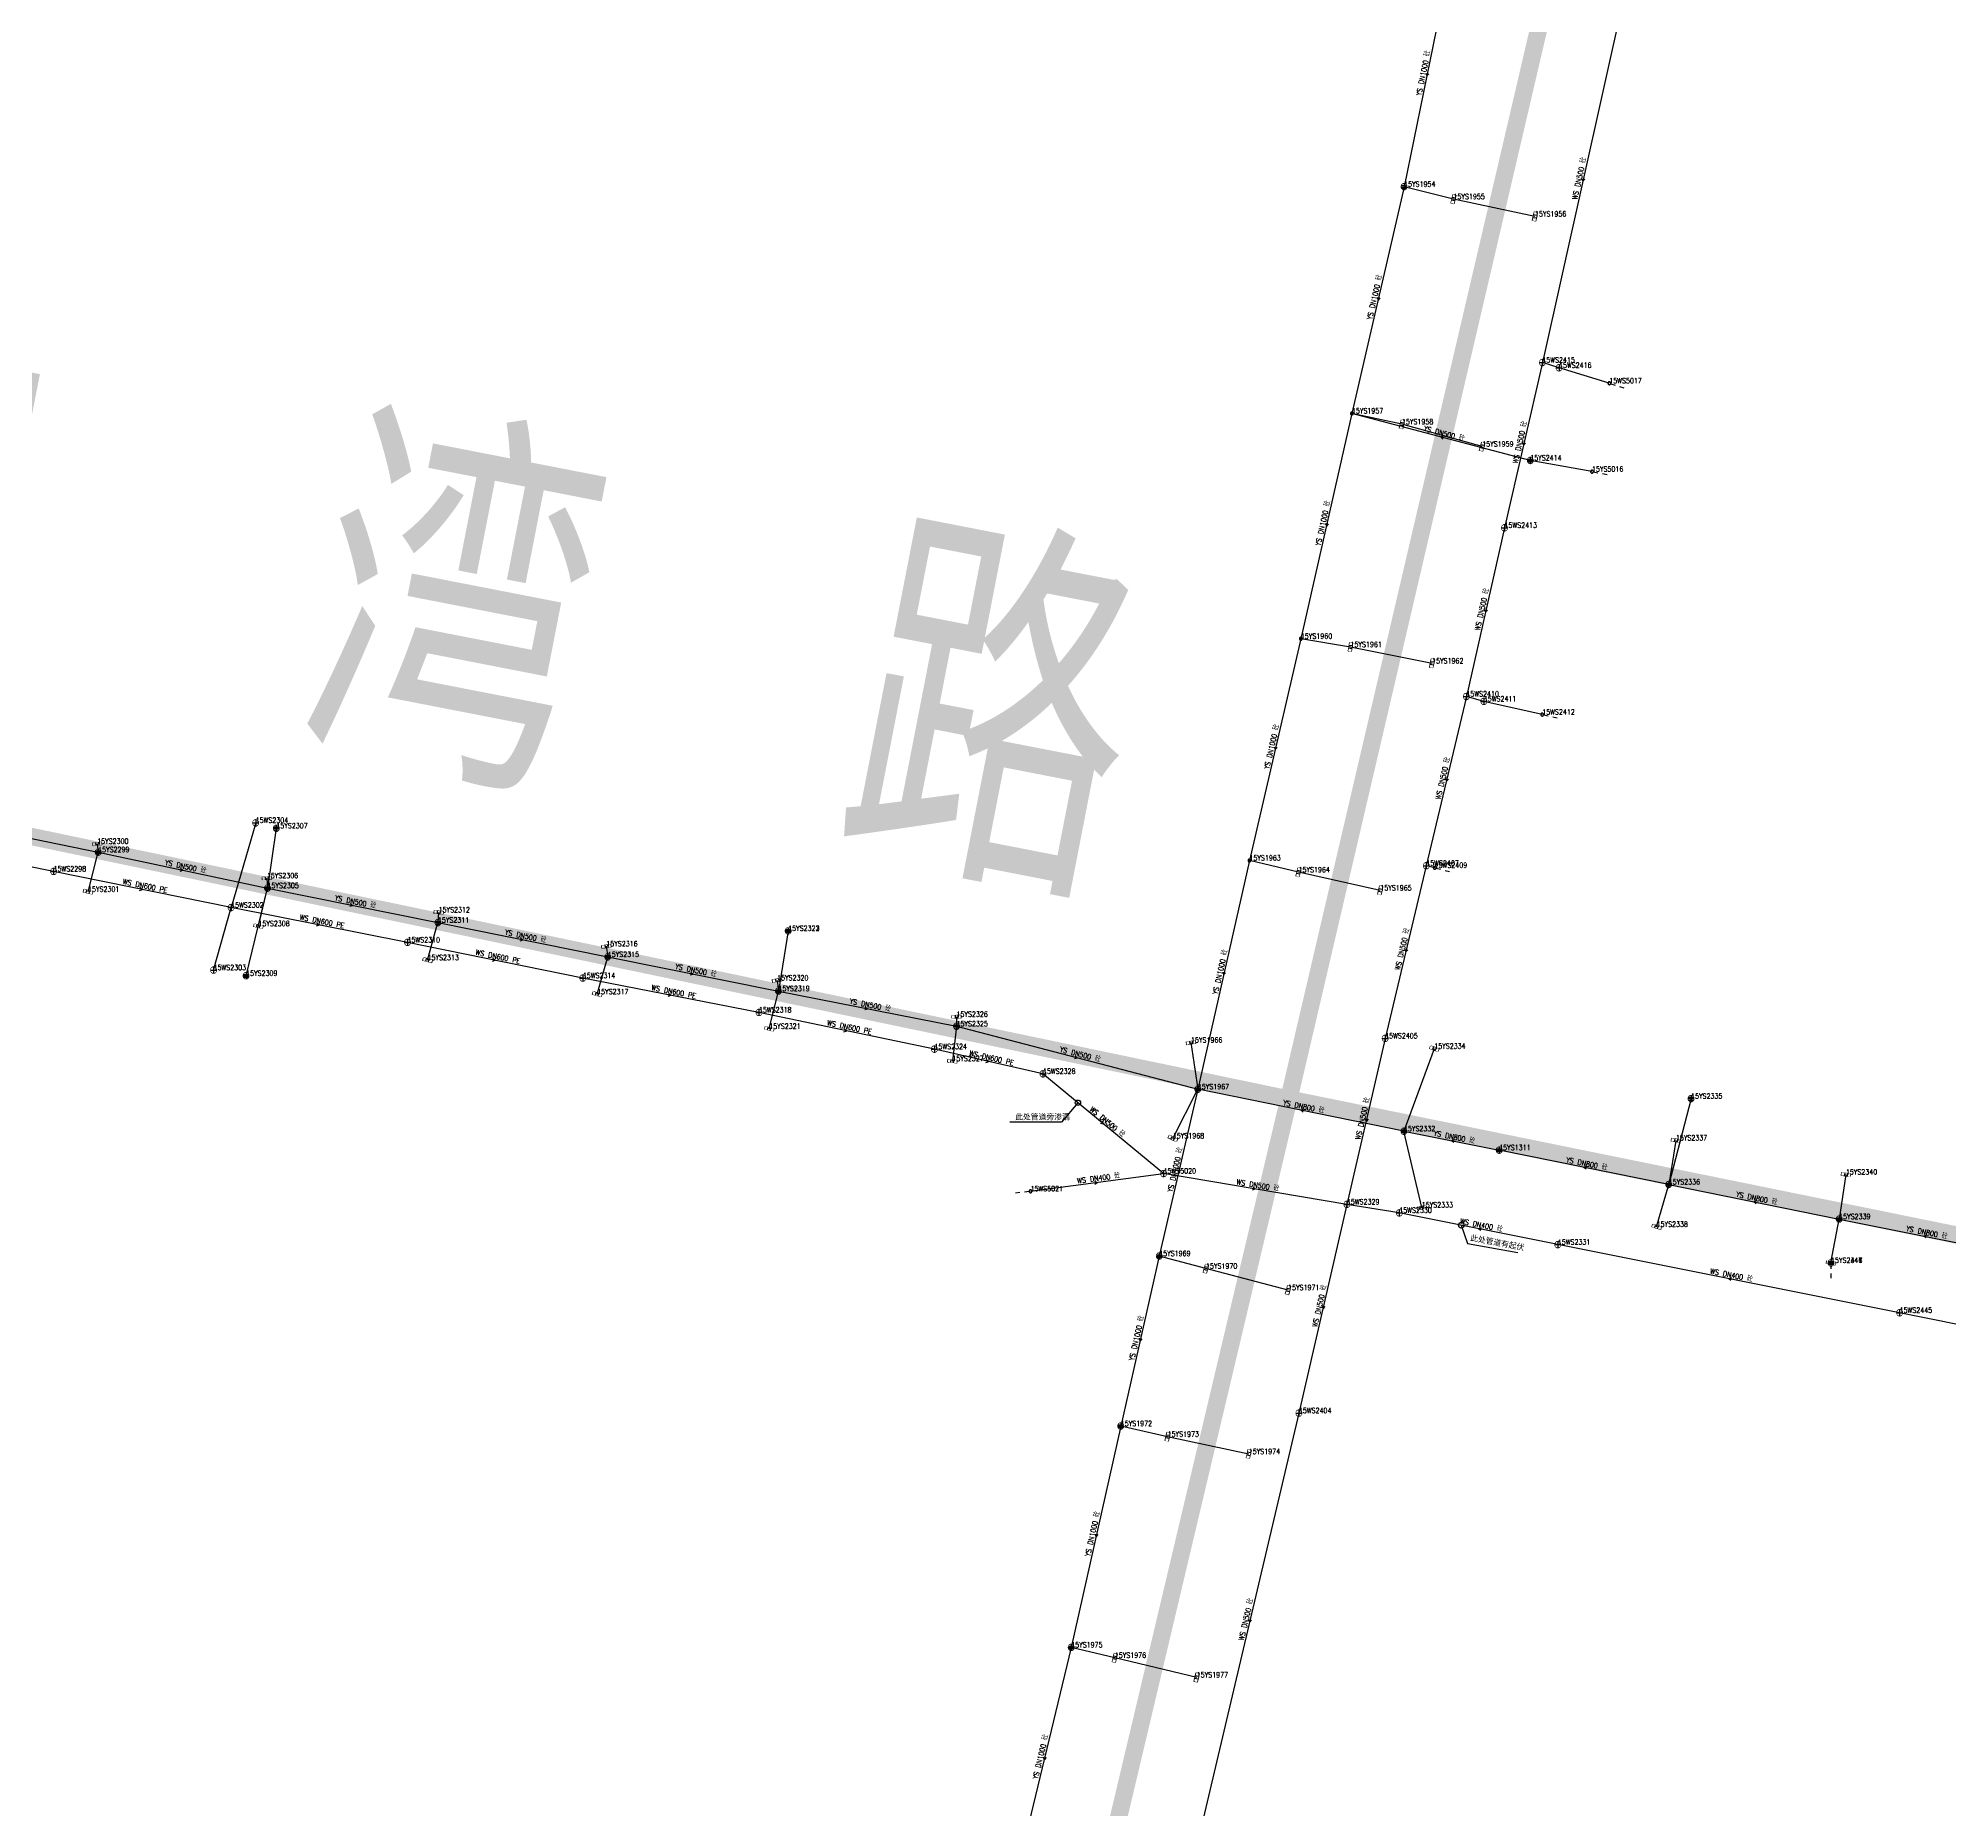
# Model space of a CAD drawing. Extents: x 78813 to 99477, y 2421021 to 2448125.
# Drawn here: x 82905.2 to 83235.8, y 2434872.5 to 2435178.9 of the extents above; entities that cross this region are included whole.
import ezdxf
from ezdxf.enums import TextEntityAlignment as Align

# ---------------------------------------------------------------- set-up
doc = ezdxf.new("R2010")
doc.units = 0
doc.set_wipeout_variables(frame=1)
doc.layers.get('0').update_dxf_attribs({"linetype": 'CONTINUOUS'})
for name, color, linetype in [('DX_WS', 16, 'CONTINUOUS'), ('DX_YS', 42, 'CONTINUOUS'), ('道路', 5, 'CONTINUOUS')]:
    doc.layers.add(name, color=color, linetype=linetype)
doc.layers.add('WSLINE', color=7, linetype='CONTINUOUS', true_color=0x7f0000)
doc.layers.add('YSLINE', color=7, linetype='CONTINUOUS', true_color=0xcc9900)
doc.layers.add('道路名称', color=7, linetype='CONTINUOUS', lineweight=0)
doc.styles.add('CcNameZT', font='txt.SHX', dxfattribs={"width": 0.8, "bigfont": 'HZTXT.SHX'})
doc.styles.get("Standard").update_dxf_attribs({"font": 'txt.shx', "bigfont": 'hztxt.shx'})
doc.styles.add('宋体0.7', font='', dxfattribs={"width": 0.7})
doc.styles.get('宋体0.7').set_extended_font_data('SimSun')

# ---------------------------------------------------------------- blocks, each defined once
blk = doc.blocks.new('PS污水井')
blk.add_lwpolyline([(1, 0), (1, 0.07), (0.99, 0.14), (0.98, 0.21), (0.96, 0.28), (0.94, 0.34), (0.91, 0.41), (0.88, 0.47), (0.85, 0.53), (0.81, 0.59), (0.77, 0.64), (0.72, 0.69), (0.67, 0.74), (0.62, 0.79), (0.56, 0.83), (0.5, 0.87), (0.44, 0.9), (0.37, 0.93), (0.31, 0.95), (0.24, 0.97), (0.17, 0.98), (0.1, 0.99), (0.03, 1), (-0.03, 1), (-0.1, 0.99), (-0.17, 0.98), (-0.24, 0.97), (-0.31, 0.95), (-0.37, 0.93), (-0.44, 0.9), (-0.5, 0.87), (-0.56, 0.83), (-0.62, 0.79), (-0.67, 0.74), (-0.72, 0.69), (-0.77, 0.64), (-0.81, 0.59), (-0.85, 0.53), (-0.88, 0.47), (-0.91, 0.41), (-0.94, 0.34), (-0.96, 0.28), (-0.98, 0.21), (-0.99, 0.14), (-1, 0.07), (-1, 0), (-1, -0.07), (-0.99, -0.14), (-0.98, -0.21), (-0.96, -0.28), (-0.94, -0.34), (-0.91, -0.41), (-0.88, -0.47), (-0.85, -0.53), (-0.81, -0.59), (-0.77, -0.64), (-0.72, -0.69), (-0.67, -0.74), (-0.62, -0.79), (-0.56, -0.83), (-0.5, -0.87), (-0.44, -0.9), (-0.37, -0.93), (-0.31, -0.95), (-0.24, -0.97), (-0.17, -0.98), (-0.1, -0.99), (-0.03, -1), (0.03, -1), (0.1, -0.99), (0.17, -0.98), (0.24, -0.97), (0.31, -0.95), (0.37, -0.93), (0.44, -0.9), (0.5, -0.87), (0.56, -0.83), (0.62, -0.79), (0.67, -0.74), (0.72, -0.69), (0.77, -0.64), (0.81, -0.59), (0.85, -0.53), (0.88, -0.47), (0.91, -0.41), (0.94, -0.34), (0.96, -0.28), (0.98, -0.21), (0.99, -0.14), (1, 0)], close=True)
blk.add_wipeout([(1, 0), (1, 0.07), (0.99, 0.14), (0.98, 0.21), (0.96, 0.28), (0.94, 0.34), (0.91, 0.41), (0.88, 0.47), (0.85, 0.53), (0.81, 0.59), (0.77, 0.64), (0.72, 0.69), (0.67, 0.74), (0.62, 0.79), (0.56, 0.83), (0.5, 0.87), (0.44, 0.9), (0.37, 0.93), (0.31, 0.95), (0.24, 0.97), (0.17, 0.98), (0.1, 0.99), (0.03, 1), (-0.03, 1), (-0.1, 0.99), (-0.17, 0.98), (-0.24, 0.97), (-0.31, 0.95), (-0.37, 0.93), (-0.44, 0.9), (-0.5, 0.87), (-0.56, 0.83), (-0.62, 0.79), (-0.67, 0.74), (-0.72, 0.69), (-0.77, 0.64), (-0.81, 0.59), (-0.85, 0.53), (-0.88, 0.47), (-0.91, 0.41), (-0.94, 0.34), (-0.96, 0.28), (-0.98, 0.21), (-0.99, 0.14), (-1, 0.07), (-1, 0), (-1, -0.07), (-0.99, -0.14), (-0.98, -0.21), (-0.96, -0.28), (-0.94, -0.34), (-0.91, -0.41), (-0.88, -0.47), (-0.85, -0.53), (-0.81, -0.59), (-0.77, -0.64), (-0.72, -0.69), (-0.67, -0.74), (-0.62, -0.79), (-0.56, -0.83), (-0.5, -0.87), (-0.44, -0.9), (-0.37, -0.93), (-0.31, -0.95), (-0.24, -0.97), (-0.17, -0.98), (-0.1, -0.99), (-0.03, -1), (0.03, -1), (0.1, -0.99), (0.17, -0.98), (0.24, -0.97), (0.31, -0.95), (0.37, -0.93), (0.44, -0.9), (0.5, -0.87), (0.56, -0.83), (0.62, -0.79), (0.67, -0.74), (0.72, -0.69), (0.77, -0.64), (0.81, -0.59), (0.85, -0.53), (0.88, -0.47), (0.91, -0.41), (0.94, -0.34), (0.96, -0.28), (0.98, -0.21), (0.99, -0.14)])
for p, q in [((-1, 0), (0, 0)), ((0, 1), (0, 0)), ((0, 0), (0, -1)), ((0, 0), (1, 0))]:
    blk.add_line(p, q)
blk = doc.blocks.new('GC546')
at = {"color": 0}
for p in [(0.866, 0.5), (0.866, -0.5)]:
    blk.add_line(p, (0, 0), dxfattribs=at)
blk = doc.blocks.new('PS非普查')
blk.add_lwpolyline([(3.7, 0), (5.3, 0)])
blk.add_wipeout([(0.5, 0), (0.5, 0.03), (0.5, 0.07), (0.49, 0.1), (0.48, 0.14), (0.47, 0.17), (0.46, 0.2), (0.44, 0.23), (0.42, 0.26), (0.4, 0.29), (0.38, 0.32), (0.36, 0.35), (0.33, 0.37), (0.31, 0.39), (0.28, 0.41), (0.25, 0.43), (0.22, 0.45), (0.19, 0.46), (0.15, 0.48), (0.12, 0.49), (0.09, 0.49), (0.05, 0.5), (0.02, 0.5), (-0.02, 0.5), (-0.05, 0.5), (-0.09, 0.49), (-0.12, 0.49), (-0.15, 0.48), (-0.19, 0.46), (-0.22, 0.45), (-0.25, 0.43), (-0.28, 0.41), (-0.31, 0.39), (-0.33, 0.37), (-0.36, 0.35), (-0.38, 0.32), (-0.4, 0.29), (-0.42, 0.26), (-0.44, 0.23), (-0.46, 0.2), (-0.47, 0.17), (-0.48, 0.14), (-0.49, 0.1), (-0.5, 0.07), (-0.5, 0.03), (-0.5, 0), (-0.5, -0.03), (-0.5, -0.07), (-0.49, -0.1), (-0.48, -0.14), (-0.47, -0.17), (-0.46, -0.2), (-0.44, -0.23), (-0.42, -0.26), (-0.4, -0.29), (-0.38, -0.32), (-0.36, -0.35), (-0.33, -0.37), (-0.31, -0.39), (-0.28, -0.41), (-0.25, -0.43), (-0.22, -0.45), (-0.19, -0.46), (-0.15, -0.48), (-0.12, -0.49), (-0.09, -0.49), (-0.05, -0.5), (-0.02, -0.5), (0.02, -0.5), (0.05, -0.5), (0.09, -0.49), (0.12, -0.49), (0.15, -0.48), (0.19, -0.46), (0.22, -0.45), (0.25, -0.43), (0.28, -0.41), (0.31, -0.39), (0.33, -0.37), (0.36, -0.35), (0.38, -0.32), (0.4, -0.29), (0.42, -0.26), (0.44, -0.23), (0.46, -0.2), (0.47, -0.17), (0.48, -0.14), (0.49, -0.1), (0.5, -0.07)])
blk.add_line((0.5, 0), (2.1, 0))
blk.add_lwpolyline([(0.5, 0), (0.5, 0.03), (0.5, 0.07), (0.49, 0.1), (0.48, 0.14), (0.47, 0.17), (0.46, 0.2), (0.44, 0.23), (0.42, 0.26), (0.4, 0.29), (0.38, 0.32), (0.36, 0.35), (0.33, 0.37), (0.31, 0.39), (0.28, 0.41), (0.25, 0.43), (0.22, 0.45), (0.19, 0.46), (0.15, 0.48), (0.12, 0.49), (0.09, 0.49), (0.05, 0.5), (0.02, 0.5), (-0.02, 0.5), (-0.05, 0.5), (-0.09, 0.49), (-0.12, 0.49), (-0.15, 0.48), (-0.19, 0.46), (-0.22, 0.45), (-0.25, 0.43), (-0.28, 0.41), (-0.31, 0.39), (-0.33, 0.37), (-0.36, 0.35), (-0.38, 0.32), (-0.4, 0.29), (-0.42, 0.26), (-0.44, 0.23), (-0.46, 0.2), (-0.47, 0.17), (-0.48, 0.14), (-0.49, 0.1), (-0.5, 0.07), (-0.5, 0.03), (-0.5, 0), (-0.5, -0.03), (-0.5, -0.07), (-0.49, -0.1), (-0.48, -0.14), (-0.47, -0.17), (-0.46, -0.2), (-0.44, -0.23), (-0.42, -0.26), (-0.4, -0.29), (-0.38, -0.32), (-0.36, -0.35), (-0.33, -0.37), (-0.31, -0.39), (-0.28, -0.41), (-0.25, -0.43), (-0.22, -0.45), (-0.19, -0.46), (-0.15, -0.48), (-0.12, -0.49), (-0.09, -0.49), (-0.05, -0.5), (-0.02, -0.5), (0.02, -0.5), (0.05, -0.5), (0.09, -0.49), (0.12, -0.49), (0.15, -0.48), (0.19, -0.46), (0.22, -0.45), (0.25, -0.43), (0.28, -0.41), (0.31, -0.39), (0.33, -0.37), (0.36, -0.35), (0.38, -0.32), (0.4, -0.29), (0.42, -0.26), (0.44, -0.23), (0.46, -0.2), (0.47, -0.17), (0.48, -0.14), (0.49, -0.1), (0.5, -0.07), (0.5, 0)], close=True)
blk = doc.blocks.new('PS雨水井')
blk.add_lwpolyline([(1, 0), (1, 0.07), (0.99, 0.14), (0.98, 0.21), (0.96, 0.28), (0.94, 0.34), (0.91, 0.41), (0.88, 0.47), (0.85, 0.53), (0.81, 0.59), (0.77, 0.64), (0.72, 0.69), (0.67, 0.74), (0.62, 0.79), (0.56, 0.83), (0.5, 0.87), (0.44, 0.9), (0.37, 0.93), (0.31, 0.95), (0.24, 0.97), (0.17, 0.98), (0.1, 0.99), (0.03, 1), (-0.03, 1), (-0.1, 0.99), (-0.17, 0.98), (-0.24, 0.97), (-0.31, 0.95), (-0.37, 0.93), (-0.44, 0.9), (-0.5, 0.87), (-0.56, 0.83), (-0.62, 0.79), (-0.67, 0.74), (-0.72, 0.69), (-0.77, 0.64), (-0.81, 0.59), (-0.85, 0.53), (-0.88, 0.47), (-0.91, 0.41), (-0.94, 0.34), (-0.96, 0.28), (-0.98, 0.21), (-0.99, 0.14), (-1, 0.07), (-1, 0), (-1, -0.07), (-0.99, -0.14), (-0.98, -0.21), (-0.96, -0.28), (-0.94, -0.34), (-0.91, -0.41), (-0.88, -0.47), (-0.85, -0.53), (-0.81, -0.59), (-0.77, -0.64), (-0.72, -0.69), (-0.67, -0.74), (-0.62, -0.79), (-0.56, -0.83), (-0.5, -0.87), (-0.44, -0.9), (-0.37, -0.93), (-0.31, -0.95), (-0.24, -0.97), (-0.17, -0.98), (-0.1, -0.99), (-0.03, -1), (0.03, -1), (0.1, -0.99), (0.17, -0.98), (0.24, -0.97), (0.31, -0.95), (0.37, -0.93), (0.44, -0.9), (0.5, -0.87), (0.56, -0.83), (0.62, -0.79), (0.67, -0.74), (0.72, -0.69), (0.77, -0.64), (0.81, -0.59), (0.85, -0.53), (0.88, -0.47), (0.91, -0.41), (0.94, -0.34), (0.96, -0.28), (0.98, -0.21), (0.99, -0.14), (1, 0)], close=True)
blk.add_wipeout([(1, 0), (1, 0.07), (0.99, 0.14), (0.98, 0.21), (0.96, 0.28), (0.94, 0.34), (0.91, 0.41), (0.88, 0.47), (0.85, 0.53), (0.81, 0.59), (0.77, 0.64), (0.72, 0.69), (0.67, 0.74), (0.62, 0.79), (0.56, 0.83), (0.5, 0.87), (0.44, 0.9), (0.37, 0.93), (0.31, 0.95), (0.24, 0.97), (0.17, 0.98), (0.1, 0.99), (0.03, 1), (-0.03, 1), (-0.1, 0.99), (-0.17, 0.98), (-0.24, 0.97), (-0.31, 0.95), (-0.37, 0.93), (-0.44, 0.9), (-0.5, 0.87), (-0.56, 0.83), (-0.62, 0.79), (-0.67, 0.74), (-0.72, 0.69), (-0.77, 0.64), (-0.81, 0.59), (-0.85, 0.53), (-0.88, 0.47), (-0.91, 0.41), (-0.94, 0.34), (-0.96, 0.28), (-0.98, 0.21), (-0.99, 0.14), (-1, 0.07), (-1, 0), (-1, -0.07), (-0.99, -0.14), (-0.98, -0.21), (-0.96, -0.28), (-0.94, -0.34), (-0.91, -0.41), (-0.88, -0.47), (-0.85, -0.53), (-0.81, -0.59), (-0.77, -0.64), (-0.72, -0.69), (-0.67, -0.74), (-0.62, -0.79), (-0.56, -0.83), (-0.5, -0.87), (-0.44, -0.9), (-0.37, -0.93), (-0.31, -0.95), (-0.24, -0.97), (-0.17, -0.98), (-0.1, -0.99), (-0.03, -1), (0.03, -1), (0.1, -0.99), (0.17, -0.98), (0.24, -0.97), (0.31, -0.95), (0.37, -0.93), (0.44, -0.9), (0.5, -0.87), (0.56, -0.83), (0.62, -0.79), (0.67, -0.74), (0.72, -0.69), (0.77, -0.64), (0.81, -0.59), (0.85, -0.53), (0.88, -0.47), (0.91, -0.41), (0.94, -0.34), (0.96, -0.28), (0.98, -0.21), (0.99, -0.14)])
for p, q in [((-1, 0), (0, 0)), ((-0.88, 0.48), (0, 0.47)), ((0, 1), (0, 0)), ((0, 0.47), (0.88, 0.47)), ((0, 0), (0, -1)), ((0, 0), (1, 0)), ((-0.88, -0.48), (0, -0.48)), ((0, -0.48), (0.88, -0.48))]:
    blk.add_line(p, q)
blk = doc.blocks.new('PS雨篦')
blk.add_lwpolyline([(-1.5, 0.5), (0, 0.5), (1.5, 0.5), (1.5, -0.5), (0, -0.5), (-1.5, -0.5)], close=True)
blk.add_wipeout([(-1.5, 0.5), (0, 0.5), (1.5, 0.5), (1.5, -0.5), (0, -0.5), (-1.5, -0.5)])
for p, q in [((-0.51, -0.5), (-0.51, 0.5)), ((0.49, -0.5), (0.49, 0.5))]:
    blk.add_line(p, q)
blk = doc.blocks.new('PS管线点')
blk.add_wipeout([(0.5, 0), (0.5, 0.03), (0.5, 0.07), (0.49, 0.1), (0.48, 0.14), (0.47, 0.17), (0.46, 0.2), (0.44, 0.23), (0.42, 0.26), (0.4, 0.29), (0.38, 0.32), (0.36, 0.35), (0.33, 0.37), (0.31, 0.39), (0.28, 0.41), (0.25, 0.43), (0.22, 0.45), (0.19, 0.46), (0.15, 0.48), (0.12, 0.49), (0.09, 0.49), (0.05, 0.5), (0.02, 0.5), (-0.02, 0.5), (-0.05, 0.5), (-0.09, 0.49), (-0.12, 0.49), (-0.15, 0.48), (-0.19, 0.46), (-0.22, 0.45), (-0.25, 0.43), (-0.28, 0.41), (-0.31, 0.39), (-0.33, 0.37), (-0.36, 0.35), (-0.38, 0.32), (-0.4, 0.29), (-0.42, 0.26), (-0.44, 0.23), (-0.46, 0.2), (-0.47, 0.17), (-0.48, 0.14), (-0.49, 0.1), (-0.5, 0.07), (-0.5, 0.03), (-0.5, 0), (-0.5, -0.03), (-0.5, -0.07), (-0.49, -0.1), (-0.48, -0.14), (-0.47, -0.17), (-0.46, -0.2), (-0.44, -0.23), (-0.42, -0.26), (-0.4, -0.29), (-0.38, -0.32), (-0.36, -0.35), (-0.33, -0.37), (-0.31, -0.39), (-0.28, -0.41), (-0.25, -0.43), (-0.22, -0.45), (-0.19, -0.46), (-0.15, -0.48), (-0.12, -0.49), (-0.09, -0.49), (-0.05, -0.5), (-0.02, -0.5), (0.02, -0.5), (0.05, -0.5), (0.09, -0.49), (0.12, -0.49), (0.15, -0.48), (0.19, -0.46), (0.22, -0.45), (0.25, -0.43), (0.28, -0.41), (0.31, -0.39), (0.33, -0.37), (0.36, -0.35), (0.38, -0.32), (0.4, -0.29), (0.42, -0.26), (0.44, -0.23), (0.46, -0.2), (0.47, -0.17), (0.48, -0.14), (0.49, -0.1), (0.5, -0.07)])
blk.add_lwpolyline([(0.5, 0), (0.5, 0.03), (0.5, 0.07), (0.49, 0.1), (0.48, 0.14), (0.47, 0.17), (0.46, 0.2), (0.44, 0.23), (0.42, 0.26), (0.4, 0.29), (0.38, 0.32), (0.36, 0.35), (0.33, 0.37), (0.31, 0.39), (0.28, 0.41), (0.25, 0.43), (0.22, 0.45), (0.19, 0.46), (0.15, 0.48), (0.12, 0.49), (0.09, 0.49), (0.05, 0.5), (0.02, 0.5), (-0.02, 0.5), (-0.05, 0.5), (-0.09, 0.49), (-0.12, 0.49), (-0.15, 0.48), (-0.19, 0.46), (-0.22, 0.45), (-0.25, 0.43), (-0.28, 0.41), (-0.31, 0.39), (-0.33, 0.37), (-0.36, 0.35), (-0.38, 0.32), (-0.4, 0.29), (-0.42, 0.26), (-0.44, 0.23), (-0.46, 0.2), (-0.47, 0.17), (-0.48, 0.14), (-0.49, 0.1), (-0.5, 0.07), (-0.5, 0.03), (-0.5, 0), (-0.5, -0.03), (-0.5, -0.07), (-0.49, -0.1), (-0.48, -0.14), (-0.47, -0.17), (-0.46, -0.2), (-0.44, -0.23), (-0.42, -0.26), (-0.4, -0.29), (-0.38, -0.32), (-0.36, -0.35), (-0.33, -0.37), (-0.31, -0.39), (-0.28, -0.41), (-0.25, -0.43), (-0.22, -0.45), (-0.19, -0.46), (-0.15, -0.48), (-0.12, -0.49), (-0.09, -0.49), (-0.05, -0.5), (-0.02, -0.5), (0.02, -0.5), (0.05, -0.5), (0.09, -0.49), (0.12, -0.49), (0.15, -0.48), (0.19, -0.46), (0.22, -0.45), (0.25, -0.43), (0.28, -0.41), (0.31, -0.39), (0.33, -0.37), (0.36, -0.35), (0.38, -0.32), (0.4, -0.29), (0.42, -0.26), (0.44, -0.23), (0.46, -0.2), (0.47, -0.17), (0.48, -0.14), (0.49, -0.1), (0.5, -0.07), (0.5, 0)], close=True)

msp = doc.modelspace()

# ---------------------------------------------------------------- linework, layer by layer
at = {"linetype": 'Continuous'}
for p, q in [((83085.01, 2434994.78, -1.18), (83082.17, 2434991.4)), ((83082.17, 2434991.4), (83073.21, 2434991.4)), ((83151.3, 2434973.6, -0.04), (83152.35, 2434970.46)), ((83152.35, 2434970.46), (83161.1, 2434968.86))]:
    msp.add_line(p, q, dxfattribs=at)
for centre, radius in [((83085.01, 2434994.78, -1.18), 0.455), ((83151.3, 2434973.6, -0.04), 0.485)]:
    msp.add_circle(centre, radius, dxfattribs=at)

# ---------------------------------------------------------------- block references
at = {"layer": 'DX_WS', "yscale": 0.5, "zscale": 0.5}
for name, p, xscale, rotation in [('GC546', (83172.3, 2435154.12, -1.37), 0.5000000000102857, 77.43732668115149), ('PS非普查', (83176.9, 2435119.2, -0.93), 0.4999999999312639, 342.9463161427163), ('GC546', (83162.04, 2435108.49, -10.11), 0.5000000001407157, 77.08389982878239), ('GC546', (83155.48, 2435079.61, -10.35), 0.4999999999453394, 77.28854425978702), ('PS非普查', (83165.3, 2435061.9, 0.56), 0.4999999999666012, 347.2582424231613), ('GC546', (83148.72, 2435050.4, -1.4), 0.5000000000380189, 76.65526438965833), ('PS非普查', (83146.7, 2435035.41, -0.39), 0.5000000000259952, 345.8152981492345), ('GC546', (82923.24, 2435031.66, -1.09), 0.5000000000064229, 168.4751819998919), ('GC546', (82953.84, 2435025.53, -0.96), 0.4999999999562027, 168.8599040628997), ('GC546', (83141.69, 2435020.85, -1.26), 0.5000000000940661, 76.60672391611173), ('GC546', (82984.24, 2435019.43, -0.92), 0.4999999999627589, 168.4680835264016), ('GC546', (83014.63, 2435013.37, -1.03), 0.4999999999979796, 168.9539780578351), ('GC546', (83045.03, 2435007.22, -1.14), 0.4999999999635578, 168.183603117128), ('GC546', (83069.58, 2435001.91, -1.18), 0.4999999999773049, 167.1903249721923), ('GC546', (83089.39, 2434991.16, -1.19), 0.5000000000390932, 140.412214467867), ('GC546', (83134.83, 2434991.56, -1.72), 0.4999999998656282, 77.02841486648117), ('GC546', (83088.32, 2434981.01, 0.99), 0.4999999999864422, 187.5788087197075), ('PS非普查', (83076.82, 2434979.48, 1.11), 0.4999999999864422, 187.5788087197075), ('GC546', (83115.67, 2434979.88, -1.57), 0.5000000000248532, 170.453017401115), ('GC546', (83154.29, 2434973, -0.01), 0.5000000000101482, 348.6647465287404), ('GC546', (83197.55, 2434964.36, 0.13), 0.5000000000049992, 348.7221371656682), ('GC546', (83127.37, 2434959.16, -1.93), 0.5000000001628684, 77.0410861346898), ('GC546', (83114.67, 2434904.94, -2.12), 0.5000000001617013, 76.7094230805026)]:
    msp.add_blockref(name, p, dxfattribs=dict(at, xscale=xscale, rotation=rotation))
at = {"layer": 'DX_WS', "xscale": 0.5, "yscale": 0.5, "zscale": 0.5}
for p in [(83165.32, 2435122.78, -1.34), (83168.2, 2435121.87, -1.14), (83158.77, 2435094.2, -18.87), (83152.18, 2435065.03, -1.82), (83155.2, 2435064.19, 0.16), (82942.83, 2435043.18, -0.21), (82907.89, 2435034.79, -1.14), (82938.58, 2435028.53, -1.05), (82969.09, 2435022.52, -0.87), (82935.55, 2435017.72, -0.14), (82999.4, 2435016.34, -0.96), (83029.86, 2435010.4, -1.09), (83060.2, 2435004.05, -1.2), (83138.14, 2435005.92, -1.53), (83078.97, 2434999.78, -1.17), (83099.82, 2434982.54, -1.22), (83131.52, 2434977.21, -1.91), (83140.58, 2434975.74, -0.14), (83167.99, 2434970.25, 0.12), (83227.1, 2434958.46, 0.14), (83123.22, 2434941.11, -1.94)]:
    msp.add_blockref('PS污水井', p, dxfattribs=at)
at = {"layer": 'DX_YS', "yscale": 0.5, "zscale": 0.5}
for name, p, xscale, rotation in [('GC546', (83145.35, 2435172.34, 0.46), 0.5000000000111938, 78.39692942025775), ('PS雨篦', (83149.95, 2435151.03, 1.49), 0.5000000001640073, 75.81702260799581), ('PS雨篦', (83164.04, 2435148.03, 1.55), 0.4999999999837095, 77.99415105376559), ('GC546', (83136.9, 2435133.58, 0.66), 0.5000000001397914, 77.03900567470072), ('PS雨篦', (83141.04, 2435112.11, 1.2), 0.4999999998986082, 77.81440276891999), ('GC546', (83147.81, 2435109.91, 1.15), 0.5000000000134962, 345.2301067158478), ('PS雨篦', (83154.92, 2435108.25, 1.27), 0.4999999999818824, 74.48461899188878), ('PS非普查', (83173.9, 2435103.92, 1.65), 0.499999999993319, 349.7712654773741), ('GC546', (83127.97, 2435094.5, 0.91), 0.5000000001715604, 77.2275825116845), ('PS雨篦', (83132.14, 2435073.59, 1.25), 0.5000000001507454, 80.54092536646574), ('PS雨篦', (83146.25, 2435070.75, 1.52), 0.4999999998526712, 78.63384621221553), ('GC546', (83119.11, 2435055.84, 1.14), 0.5000000000071947, 76.95323902792943), ('GC546', (82930.23, 2435035, -0.01), 0.5000000000480361, 168.014617242992), ('PS雨篦', (83123.16, 2435034.63, 1.52), 0.5000000001305266, 76.50809542584868), ('PS雨篦', (82913.84, 2435031.27, 2.03), 0.5000000000163828, 345.6311030286598), ('PS雨篦', (83137.3, 2435031.5, 1.67), 0.5000000002019063, 77.5364088594236), ('GC546', (82959.6, 2435028.91, 0.13), 0.5000000000220517, 168.5667593668512), ('PS雨篦', (82943.3, 2435025.32, 2.1), 0.499999999991405, 346.6098602592621), ('GC546', (82989.02, 2435022.96, 0.15), 0.4999999999743292, 168.570804642076), ('PS雨篦', (82972.55, 2435019.44, 2.28), 0.4999999999561233, 344.5569193749456), ('GC546', (83018.46, 2435017.04, 0.01), 0.4999999999914184, 168.6762545708252), ('GC546', (83110.21, 2435016.89, 1.2), 0.5000000000731389, 77.29089936445901), ('PS雨篦', (83001.88, 2435013.55, 2.42), 0.4999999999506643, 344.1766946796338), ('GC546', (83048.62, 2435011.04, -0.12), 0.5000000000066738, 168.8256976403284), ('PS雨篦', (83031.64, 2435007.56, 2.27), 0.5000000000217772, 346.3880852826717), ('PS雨篦', (83104.56, 2435005.18, 1.89), 0.4999999999812906, 188.4365045985693), ('PS雨篦', (83146.63, 2435004.13, 2.45), 0.4999999999329466, 159.7991586677562), ('PS雨篦', (83063.3, 2435001.98, 2.11), 0.4999999999957601, 353.1853522723891), ('GC546', (83084.89, 2435002.56, 0.48), 0.4999999999542325, 165.3872313297125), ('GC546', (83123.57, 2434993.49, 0.7), 0.4999999999716105, 348.4864261627731), ('PS雨篦', (83101.42, 2434988.62, 1.83), 0.5000000000355254, 332.9784184008459), ('GC546', (83149.62, 2434988.22, 0.32), 0.500000000017206, 348.7115059369135), ('PS雨篦', (83188.41, 2434988.27, 2.15), 0.5000000000153002, 170.741290124953), ('GC546', (83172.51, 2434983.61, 0.41), 0.500000000005303, 348.5656968906943), ('GC546', (83102.41, 2434982.7, 1.1), 0.5000000001249862, 76.96013299416741), ('PS雨篦', (83217.8, 2434982.36, 2.15), 0.4999999999849013, 171.4037502155563), ('PS雨篦', (83144.46, 2434976.68, 1.82), 0.5000000000457506, 13.14501575182634), ('GC546', (83201.9, 2434977.65, 0.4), 0.5000000000031877, 348.5200508709132), ('PS雨篦', (83185.07, 2434973.33, 2.15), 0.5000000000054214, 344.0329027166077), ('GC546', (83231.31, 2434971.73, 0.08), 0.4999999999628111, 348.69495084651), ('PS雨篦', (83215.23, 2434967.09, 1.84), 0.4999999999705101, 349.4776489355742), ('PS雨篦', (83107.15, 2434966.1, 1.42), 0.5000000000775942, 74.96889589967424), ('PS雨篦', (83121.35, 2434962.38, 1.5), 0.4999999998438968, 75.3076941369241), ('GC546', (83095.74, 2434953.57, 0.83), 0.4999999999817893, 77.2345645334772), ('PS雨篦', (83100.52, 2434937.03, 1.56), 0.5000000000433352, 77.18565385758247), ('PS雨篦', (83114.55, 2434934.04, 1.97), 0.5000000001907535, 77.98976843085671), ('GC546', (83088.13, 2434919.73, 0.55), 0.5000000001410522, 77.40369754594035), ('PS雨篦', (83091.39, 2434898.79, 1.48), 0.500000000167747, 76.60236303246755), ('PS雨篦', (83105.55, 2434895.4, 1.62), 0.4999999998716879, 76.51360500701205), ('GC546', (83079.15, 2434881.17, 0.61), 0.5000000002208277, 76.3846194686742)]:
    msp.add_blockref(name, p, dxfattribs=dict(at, xscale=xscale, rotation=rotation))
at = {"layer": 'DX_YS', "xscale": 0.5, "yscale": 0.5, "zscale": 0.5}
for name, p in [('PS雨水井', (83141.41, 2435153.19, 0.5)), ('PS管线点', (83132.39, 2435113.98, 0.81)), ('PS雨水井', (83163.23, 2435105.85, 1.48)), ('PS管线点', (83123.56, 2435075.02, 1)), ('PS雨水井', (82946.4, 2435042.24, 0.72)), ('PS雨水井', (82915.59, 2435038.11, -0.07)), ('PS管线点', (83114.67, 2435036.67, 1.28)), ('PS雨水井', (82944.87, 2435031.89, 0.05)), ('PS雨水井', (82974.34, 2435025.93, 0.22)), ('PS雨水井', (83034.91, 2435024.5, 1.01)), ('PS雨水井', (83003.71, 2435020, 0.09)), ('PS雨水井', (82941.17, 2435016.74, 0.59)), ('PS雨水井', (83033.22, 2435014.09, -0.08)), ('PS雨水井', (83064.02, 2435008, 1.65)), ('PS雨水井', (83105.75, 2434997.12, 1.13)), ('PS雨水井', (83191.03, 2434995.49, 0.43)), ('PS雨水井', (83141.38, 2434989.86, 0.3)), ('PS雨水井', (83157.85, 2434986.58, 0.38)), ('PS雨水井', (83187.17, 2434980.65, 0.4)), ('PS雨水井', (83216.64, 2434974.66, 0.4)), ('PS雨水井', (83099.07, 2434968.27, 1.07)), ('PS雨水井', (83092.41, 2434938.87, 0.58)), ('PS雨水井', (83083.85, 2434900.59, 0.51))]:
    msp.add_blockref(name, p, dxfattribs=at)

# ---------------------------------------------------------------- texts
at = {"linetype": 'Continuous', "insert": (83074.16, 2434992.76), "char_height": 1, "attachment_point": 1}
msp.add_mtext('此处管道旁渗漏', dxfattribs=at)
at = {"linetype": 'Continuous', "insert": (83152.96, 2434971.87), "char_height": 1, "attachment_point": 1, "rotation": 349.3864}
msp.add_mtext('此处管道有起伏', dxfattribs=at)
at = {"layer": 'DX_WS', "style": 'CcNameZT', "width": 0.8}
for s, rotation, p in [(' WS DN500 砼', 77.4373, (83172.06, 2435154.18, -1.4)), (' WS DN500 砼', 77.2885, (83155.23, 2435079.67, -18.87)), (' WS DN500 砼', 76.6553, (83148.47, 2435050.46, -1.82)), (' WS DN600 PE', 348.4752, (82923.29, 2435031.91, -1.14)), (' WS DN600 PE', 348.8599, (82953.89, 2435025.77, -1.05)), (' WS DN500 砼', 76.6067, (83141.45, 2435020.91, -0.98)), (' WS DN600 PE', 348.4681, (82984.29, 2435019.68, -0.87)), (' WS DN600 PE', 348.954, (83014.68, 2435013.61, -0.96)), (' WS DN600 PE', 348.1836, (83045.08, 2435007.47, -1.09)), (' WS DN600 PE', 347.1903, (83069.64, 2435002.16, -1.2)), (' WS DN500 砼', 320.4122, (83089.55, 2434991.35, -1.17)), (' WS DN500 砼', 77.0284, (83134.59, 2434991.62, -1.53)), (' WS DN400 砼', 7.5788, (83088.29, 2434981.26, 1.11)), (' WS DN500 砼', 350.453, (83115.71, 2434980.12, -1.22)), (' WS DN400 砼', 348.6647, (83154.34, 2434973.24, 0.12)), (' WS DN400 砼', 348.7221, (83197.59, 2434964.6, 0.14)), (' WS DN500 砼', 77.0411, (83127.13, 2434959.21, -1.91)), (' WS DN500 砼', 76.7094, (83114.43, 2434905, -1.94))]:
    msp.add_text(s, height=0.9, rotation=rotation, dxfattribs=at).set_placement(p, align=Align.CENTER)
at = {"layer": 'DX_YS', "style": 'CcNameZT', "width": 0.8}
for s, rotation, p in [(' YS DN1000 砼', 78.3969, (83145.1, 2435172.39, 0.41)), (' YS DN1000 砼', 77.039, (83136.66, 2435133.64, 0.51)), (' YS DN500 砼', 345.2301, (83147.88, 2435110.15, 1.48)), (' YS DN1000 砼', 77.2276, (83127.73, 2435094.55, 0.81)), (' YS DN1000 砼', 76.9532, (83118.87, 2435055.9, 1)), (' YS DN500 砼', 348.0146, (82930.28, 2435035.25, -0.07)), (' YS DN500 砼', 348.5668, (82959.65, 2435029.16, 0.05)), (' YS DN500 砼', 348.5708, (82989.07, 2435023.21, 0.22)), (' YS DN1000 砼', 77.2909, (83109.97, 2435016.95, 1.28)), (' YS DN500 砼', 348.6762, (83018.51, 2435017.29, 0.09)), (' YS DN500 砼', 348.8257, (83048.67, 2435011.29, -0.08)), (' YS DN500 砼', 345.3872, (83084.95, 2435002.8, -0.13)), (' YS DN800 砼', 348.4864, (83123.62, 2434993.74, 0.3)), (' YS DN800 砼', 348.7115, (83149.67, 2434988.47, 0.38)), (' YS DN800 砼', 348.5657, (83172.56, 2434983.86, 0.43)), (' YS DN800 砼', 348.5201, (83201.95, 2434977.9, 0.4)), (' YS DN800 砼', 348.695, (83231.36, 2434971.98, -0.23)), (' YS DN1000 砼', 77.2346, (83095.5, 2434953.63, 1.07)), (' YS DN1000 砼', 77.4037, (83087.89, 2434919.79, 0.58)), (' YS DN1000 砼', 76.3846, (83078.91, 2434881.23, 0.51))]:
    msp.add_text(s, height=0.9, rotation=rotation, dxfattribs=at).set_placement(p, align=Align.CENTER)

# ---------------------------------------------------------------- next in the draw order: linework, layer by layer
at = {"layer": 'WSLINE'}
for p, q in [((83179.29, 2435185.47, -1.4), (83165.32, 2435122.78, -1.34)), ((83165.32, 2435122.78, -1.34), (83158.77, 2435094.2, -18.87)), ((83168.2, 2435121.87, -1.14), (83165.32, 2435122.78, -1.34)), ((83176.9, 2435119.2, -0.93), (83168.2, 2435121.87, -1.14)), ((83158.77, 2435094.2, -18.87), (83152.18, 2435065.03, -1.82)), ((83155.2, 2435064.19, 0.16), (83152.18, 2435065.03, -0.34)), ((83165.3, 2435061.9, 0.56), (83155.2, 2435064.19, 0.26)), ((82907.89, 2435034.79, -1.14), (82878.25, 2435040.7, -1.58)), ((82938.58, 2435028.53, -1.05), (82907.89, 2435034.79, -1.14)), ((82935.55, 2435017.72, -0.14), (82938.58, 2435028.53, -0.85)), ((82969.09, 2435022.52, -0.87), (82938.58, 2435028.53, -1.05)), ((82999.4, 2435016.34, -0.96), (82969.09, 2435022.52, -0.87)), ((83029.86, 2435010.4, -1.09), (82999.4, 2435016.34, -0.96)), ((83060.2, 2435004.05, -1.2), (83029.86, 2435010.4, -1.09)), ((83078.97, 2434999.78, -1.17), (83060.2, 2435004.05, -1.2)), ((83138.14, 2435005.92, -1.53), (83131.52, 2434977.21, -1.91)), ((83099.82, 2434982.54, -1.22), (83078.97, 2434999.78, -1.17)), ((83076.82, 2434979.48, 1.11), (83099.82, 2434982.54, 0.88)), ((83131.52, 2434977.21, -1.91), (83099.82, 2434982.54, -1.22)), ((83131.52, 2434977.21, -1.91), (83123.22, 2434941.11, -1.94)), ((83140.58, 2434975.74, -0.14), (83131.52, 2434977.21, -1.91)), ((83167.99, 2434970.25, 0.12), (83140.58, 2434975.74, -0.14)), ((83257.04, 2434952.44, -0.38), (83227.1, 2434958.46, 0.14)), ((83123.22, 2434941.11, -1.94), (83106.13, 2434868.77, -2.3))]:
    msp.add_line(p, q, dxfattribs=at)
at = {"layer": 'YSLINE'}
for p, q in [((83149.28, 2435191.49, 0.41), (83141.41, 2435153.19, 0.5)), ((83141.41, 2435153.19, 0.5), (83132.39, 2435113.98, 0.81)), ((83149.95, 2435151.03, 1.49), (83141.41, 2435153.19, 1.55)), ((83164.04, 2435148.03, 1.55), (83149.95, 2435151.03, 1.49)), ((83132.39, 2435113.98, 0.81), (83123.56, 2435075.02, 1)), ((83141.04, 2435112.11, 1.2), (83132.39, 2435113.98, 0.81)), ((83163.23, 2435105.85, 1.48), (83132.39, 2435113.98, 0.81)), ((83154.92, 2435108.25, 1.27), (83141.04, 2435112.11, 1.2)), ((83173.9, 2435103.92, 1.65), (83163.23, 2435105.85, 1.48)), ((83123.56, 2435075.02, 1), (83114.67, 2435036.67, 1.28)), ((83132.14, 2435073.59, 1.25), (83123.56, 2435075.02, 1)), ((83146.25, 2435070.75, 1.52), (83132.14, 2435073.59, 1.25)), ((83114.67, 2435036.67, 1.28), (83105.75, 2434997.12, 1.13)), ((83123.16, 2435034.63, 1.52), (83114.67, 2435036.67, 1.28)), ((83137.3, 2435031.5, 1.67), (83123.16, 2435034.63, 1.52)), ((83104.56, 2435005.18, 1.89), (83105.75, 2434997.12, 1.47)), ((83146.63, 2435004.13, 2.45), (83141.38, 2434989.86, 1.91)), ((83105.75, 2434997.12, 1.13), (83099.07, 2434968.27, 1.07)), ((83101.42, 2434988.62, 1.83), (83105.75, 2434997.12, 1.47)), ((83141.38, 2434989.86, 0.3), (83105.75, 2434997.12, 1.1)), ((83191.03, 2434995.49, 0.43), (83187.17, 2434980.65, 0.4)), ((83144.46, 2434976.68, 1.82), (83141.38, 2434989.86, 1.82)), ((83141.38, 2434989.86, 0.26), (83157.85, 2434986.58, 0.38)), ((83188.41, 2434988.27, 2.15), (83187.17, 2434980.65, 1.93)), ((83187.17, 2434980.65, 0.43), (83157.85, 2434986.58, 0.39)), ((83185.07, 2434973.33, 2.15), (83187.17, 2434980.65, 1.93)), ((83187.17, 2434980.65, 0.4), (83216.64, 2434974.66, 0.4)), ((83217.8, 2434982.36, 2.15), (83216.64, 2434974.66, 2.05)), ((83099.07, 2434968.27, 1.07), (83092.41, 2434938.87, 0.58)), ((83107.15, 2434966.1, 1.42), (83099.07, 2434968.27, 1.67)), ((83121.35, 2434962.38, 1.5), (83107.15, 2434966.1, 1.42)), ((83092.41, 2434938.87, 0.58), (83083.85, 2434900.59, 0.51)), ((83100.52, 2434937.03, 1.56), (83092.41, 2434938.87, 1.68)), ((83114.55, 2434934.04, 1.97), (83100.52, 2434937.03, 1.56)), ((83083.85, 2434900.59, 0.51), (83074.45, 2434861.76, 0.71)), ((83091.39, 2434898.79, 1.48), (83083.85, 2434900.59, 1.72)), ((83105.55, 2434895.4, 1.62), (83091.39, 2434898.79, 1.48))]:
    msp.add_line(p, q, dxfattribs=at)

# ---------------------------------------------------------------- next in the draw order: block references
at = {"layer": 'DX_WS', "xscale": 0.5, "yscale": 0.5, "zscale": 0.5}
msp.add_blockref('PS污水井', (83145.25, 2435035.77, -0.98), dxfattribs=at)
at = {"layer": 'DX_YS', "yscale": 0.5, "zscale": 0.5}
for name, p, xscale, rotation in [('PS雨篦', (82915.42, 2435039.55, 2), 0.5000000000070898, 186.5970046707901), ('PS雨篦', (82944.76, 2435033.61, 2.1), 0.4999999999965891, 183.6012781158152), ('PS雨篦', (82974.46, 2435027.7, 2.25), 0.5000000000085413, 176.1729906014941), ('PS雨篦', (83003.46, 2435021.83, 2.44), 0.5000000000299019, 187.8237107543071), ('PS雨篦', (83032.99, 2435015.94, 2.27), 0.4999999999765023, 187.0868953873091), ('PS雨篦', (83064.01, 2435009.65, 2.05), 0.500000000005236, 180.4174482067428), ('PS非普查', (83215.23, 2434967.09, 0.36), 0.5, 270)]:
    msp.add_blockref(name, p, dxfattribs=dict(at, xscale=xscale, rotation=rotation))
at = {"layer": 'DX_YS', "xscale": 0.5, "yscale": 0.5, "zscale": 0.5}
msp.add_blockref('PS雨水井', (83034.91, 2435024.5, 0.96), dxfattribs=at)

# ---------------------------------------------------------------- next in the draw order: texts
at = {"layer": 'DX_WS', "width": 0.8}
for s, p in [('15WS2415', (83165.32, 2435122.78, -1.34)), ('15WS2416', (83168.2, 2435121.87, -1.14)), ('15WS5017', (83176.9, 2435119.2, -0.93)), ('15WS2413', (83158.77, 2435094.2, -18.87)), ('15WS2410', (83152.18, 2435065.03, -1.82)), ('15WS2411', (83155.2, 2435064.19, 0.16)), ('15WS2412', (83165.3, 2435061.9, 0.56)), ('15WS2304', (82942.83, 2435043.18, -0.21)), ('15WS2298', (82907.89, 2435034.79, -1.14)), ('15WS2302', (82938.58, 2435028.53, -1.05)), ('15WS2310', (82969.09, 2435022.52, -0.87)), ('15WS2303', (82935.55, 2435017.72, -0.14)), ('15WS2314', (82999.4, 2435016.34, -0.96)), ('15WS2318', (83029.86, 2435010.4, -1.09)), ('15WS2405', (83138.14, 2435005.92, -1.53)), ('15WS2324', (83060.2, 2435004.05, -1.2)), ('15WS2328', (83078.97, 2434999.78, -1.17)), ('15WS5021', (83076.82, 2434979.48, 1.11)), ('15WS5020', (83099.82, 2434982.54, -1.22)), ('15WS2329', (83131.52, 2434977.21, -1.91)), ('15WS2330', (83140.58, 2434975.74, -0.14)), ('15WS2331', (83167.99, 2434970.25, 0.12)), ('15WS2445', (83227.1, 2434958.46, 0.14)), ('15WS2404', (83123.22, 2434941.11, -1.94))]:
    msp.add_text(s, height=0.9, dxfattribs=at).set_placement(p)
at = {"layer": 'DX_WS', "style": 'CcNameZT', "width": 0.8}
msp.add_text(' WS DN500 砼', height=0.9, rotation=77.0839, dxfattribs=at).set_placement((83161.8, 2435108.55, -1.34), align=Align.CENTER)
at = {"layer": 'DX_YS', "width": 0.8}
for s, p in [('15YS1954', (83141.41, 2435153.19, 0.5)), ('15YS1955', (83149.95, 2435151.03, 1.49)), ('15YS1956', (83164.04, 2435148.03, 1.55)), ('15YS1957', (83132.39, 2435113.98, 0.81)), ('15YS1958', (83141.04, 2435112.11, 1.2)), ('15YS1959', (83154.92, 2435108.25, 1.27)), ('15YS2414', (83163.23, 2435105.85, 1.48)), ('15YS5016', (83173.9, 2435103.92, 1.65)), ('15YS1960', (83123.56, 2435075.02, 1)), ('15YS1961', (83132.14, 2435073.59, 1.25)), ('15YS1962', (83146.25, 2435070.75, 1.52)), ('15YS2307', (82946.4, 2435042.24, 0.72)), ('15YS1963', (83114.67, 2435036.67, 1.28)), ('15YS1964', (83123.16, 2435034.63, 1.52)), ('15YS2301', (82913.84, 2435031.27, 2.03)), ('15YS1965', (83137.3, 2435031.5, 1.67)), ('15YS2308', (82943.3, 2435025.32, 2.1)), ('15YS2313', (82972.55, 2435019.44, 2.28)), ('15YS2309', (82941.17, 2435016.74, 0.59)), ('15YS2317', (83001.88, 2435013.55, 2.42)), ('15YS2321', (83031.64, 2435007.56, 2.27)), ('15YS1966', (83104.56, 2435005.18, 1.89)), ('15YS2334', (83146.63, 2435004.13, 2.45)), ('15YS2327', (83063.3, 2435001.98, 2.11)), ('15YS1967', (83105.75, 2434997.12, 1.13)), ('15YS2335', (83191.03, 2434995.49, 0.43)), ('15YS2332', (83141.38, 2434989.86, 0.3)), ('15YS1968', (83101.42, 2434988.62, 1.83)), ('15YS1311', (83157.85, 2434986.58, 0.38)), ('15YS2337', (83188.41, 2434988.27, 2.15)), ('15YS2336', (83187.17, 2434980.65, 0.4)), ('15YS2340', (83217.8, 2434982.36, 2.15)), ('15YS2333', (83144.46, 2434976.68, 1.82)), ('15YS2338', (83185.07, 2434973.33, 2.15)), ('15YS2339', (83216.64, 2434974.66, 0.4)), ('15YS1969', (83099.07, 2434968.27, 1.07)), ('15YS1970', (83107.15, 2434966.1, 1.42)), ('15YS1971', (83121.35, 2434962.38, 1.5)), ('15YS1972', (83092.41, 2434938.87, 0.58)), ('15YS1973', (83100.52, 2434937.03, 1.56)), ('15YS1974', (83114.55, 2434934.04, 1.97)), ('15YS1975', (83083.85, 2434900.59, 0.51)), ('15YS1976', (83091.39, 2434898.79, 1.48)), ('15YS1977', (83105.55, 2434895.4, 1.62))]:
    msp.add_text(s, height=0.9, dxfattribs=at).set_placement(p)
at = {"layer": 'DX_YS', "style": 'CcNameZT', "width": 0.8}
msp.add_text(' YS DN1000 砼', height=0.9, rotation=76.9601, dxfattribs=at).set_placement((83102.17, 2434982.76, 1.13), align=Align.CENTER)

# ---------------------------------------------------------------- next in the draw order: linework, layer by layer
at = {"layer": 'WSLINE'}
for p, q in [((83152.18, 2435065.03, -1.82), (83145.25, 2435035.77, -0.98)), ((82942.83, 2435043.18, -0.21), (82938.58, 2435028.53, -0.85)), ((83145.25, 2435035.77, -0.98), (83138.14, 2435005.92, -1.53)), ((83146.7, 2435035.41, -0.39), (83145.25, 2435035.77, -0.98))]:
    msp.add_line(p, q, dxfattribs=at)
at = {"layer": 'YSLINE'}
for p, q in [((82886.17, 2435044.1, -0.06), (82915.59, 2435038.11, -0.07)), ((82946.4, 2435042.24, 0.72), (82944.87, 2435031.89, 0.15)), ((82913.84, 2435031.27, 2.03), (82915.59, 2435038.11, 1.83)), ((82915.42, 2435039.55, 2), (82915.59, 2435038.11, 1.83)), ((82915.59, 2435038.11, -0.07), (82944.87, 2435031.89, 0.05)), ((82944.76, 2435033.61, 2.1), (82944.87, 2435031.89, 1.95)), ((82941.17, 2435016.74, 0.59), (82944.87, 2435031.89, 0.15)), ((82943.3, 2435025.32, 2.1), (82944.87, 2435031.89, 1.95)), ((82944.87, 2435031.89, 0.05), (82974.34, 2435025.93, 0.22)), ((82974.46, 2435027.7, 2.25), (82974.34, 2435025.93, 2.11)), ((82972.55, 2435019.44, 2.28), (82974.34, 2435025.93, 2.11)), ((82974.34, 2435025.93, 0.22), (83003.71, 2435020, 0.09)), ((83034.91, 2435024.5, 1.01), (83033.22, 2435014.09, 0.07)), ((83034.91, 2435024.5, 0.96), (83033.22, 2435014.09, -0.03)), ((83001.88, 2435013.55, 2.42), (83003.71, 2435020, 2.24)), ((83003.46, 2435021.83, 2.44), (83003.71, 2435020, 2.24)), ((83003.71, 2435020, 0.09), (83033.22, 2435014.09, -0.08)), ((83031.64, 2435007.56, 2.27), (83033.22, 2435014.09, 2.07)), ((83032.99, 2435015.94, 2.27), (83033.22, 2435014.09, 2.16)), ((83033.22, 2435014.09, -0.08), (83064.02, 2435008, -0.15)), ((83064.02, 2435008, 1.65), (83063.3, 2435001.98, 2.11)), ((83064.01, 2435009.65, 2.05), (83064.02, 2435008, 1.95)), ((83064.02, 2435008, -0.13), (83105.75, 2434997.12, 1.1))]:
    msp.add_line(p, q, dxfattribs=at)

# ---------------------------------------------------------------- next in the draw order: block references
at = {"layer": 'DX_YS', "xscale": 0.5, "yscale": 0.5, "zscale": 0.5}
msp.add_blockref('PS雨水井', (83215.23, 2434967.09, 0.26), dxfattribs=at)

# ---------------------------------------------------------------- next in the draw order: texts
at = {"layer": 'DX_WS', "width": 0.8}
for s, p in [('15WS2407', (83145.25, 2435035.77, -0.98)), ('15WS2409', (83146.7, 2435035.41, -0.39))]:
    msp.add_text(s, height=0.9, dxfattribs=at).set_placement(p)
at = {"layer": 'DX_YS', "width": 0.8}
for s, p in [('15YS2300', (82915.42, 2435039.55, 2)), ('15YS2299', (82915.59, 2435038.11, -0.07)), ('15YS2306', (82944.76, 2435033.61, 2.1)), ('15YS2305', (82944.87, 2435031.89, 0.05)), ('15YS2311', (82974.34, 2435025.93, 0.22)), ('15YS2312', (82974.46, 2435027.7, 2.25)), ('15YS2323', (83034.91, 2435024.5, 1.01)), ('15YS2322', (83034.91, 2435024.5, 0.96)), ('15YS2316', (83003.46, 2435021.83, 2.44)), ('15YS2315', (83003.71, 2435020, 0.09)), ('15YS2320', (83032.99, 2435015.94, 2.27)), ('15YS2319', (83033.22, 2435014.09, -0.08)), ('15YS2326', (83064.01, 2435009.65, 2.05)), ('15YS2325', (83064.02, 2435008, 1.65))]:
    msp.add_text(s, height=0.9, dxfattribs=at).set_placement(p)
at = {"layer": '道路名称', "style": '宋体0.7', "width": 0.7}
msp.add_text('浪  湾  路', height=50, rotation=348.9863, dxfattribs=at).set_placement((82855.38, 2435079.82))

# ---------------------------------------------------------------- next in the draw order: linework, layer by layer
at = {"layer": 'WSLINE'}
msp.add_line((83227.1, 2434958.46, 0.14), (83167.99, 2434970.25, 0.12), dxfattribs=at)
at = {"layer": 'YSLINE'}
for p, q in [((83215.23, 2434967.09, 1.84), (83216.64, 2434974.66, 2.06)), ((83215.23, 2434967.09, 0.26), (83216.64, 2434974.66, 0.55)), ((83216.64, 2434974.66, 0.4), (83245.97, 2434968.8, -0.23)), ((83215.23, 2434967.09, 0.36), (83215.23, 2434967.09, 0.26))]:
    msp.add_line(p, q, dxfattribs=at)
at = {"layer": '道路', "const_width": 3, "flags": 128}
for points in [[(83924.32, 2435778.11), (83323.95, 2435863.33), (83262.08, 2435597.74), (83121.48, 2434995.42), (83051.94, 2434701.93), (82944.05, 2434162.52), (82588.48, 2433882.25)], [(82674.47, 2435175.92), (82820.72, 2435058.22), (83121.48, 2434995.42), (83703.6, 2434876.87)]]:
    msp.add_lwpolyline(points, dxfattribs=at)

# ---------------------------------------------------------------- next in the draw order: texts
at = {"layer": 'DX_YS', "width": 0.8}
for s, p in [('15YS2341', (83215.23, 2434967.09, 1.84)), ('15YS2447', (83215.23, 2434967.09, 0.36)), ('15YS2446', (83215.23, 2434967.09, 0.26))]:
    msp.add_text(s, height=0.9, dxfattribs=at).set_placement(p)

doc.saveas('drawing.dxf')
